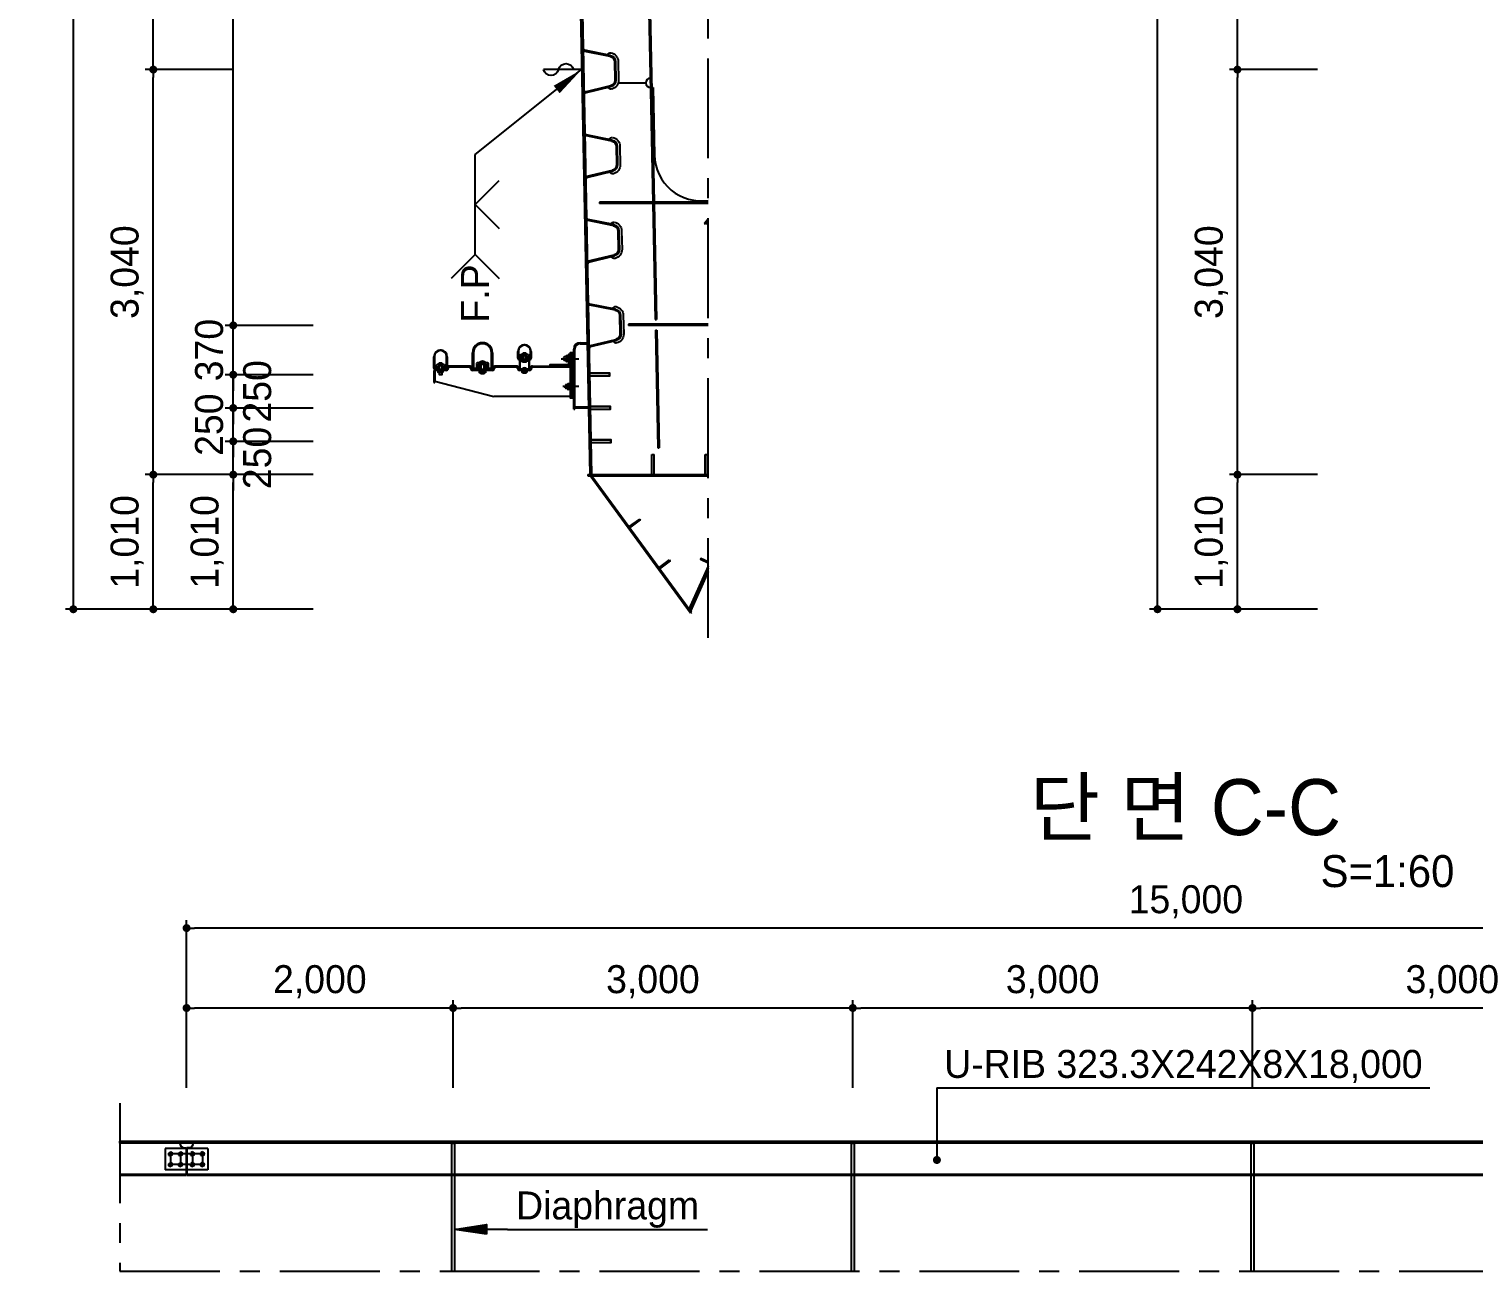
# Model space of a CAD drawing. Extents: x 2878 to 48040, y 1884 to 33858.
# Drawn here: x 4237 to 15077, y 3832 to 13156 of the extents above; entities that cross this region are included whole.
import ezdxf
from ezdxf.enums import TextEntityAlignment as Align

# ---------------------------------------------------------------- set-up
doc = ezdxf.new("R2010")
doc.units = 0
doc.header["$LTSCALE"] = 600
doc.linetypes.add('CENTER', pattern=[2, 1.25, -0.25, 0.25, -0.25])
doc.linetypes.add('HIDDEN', pattern=[0.375, 0.25, -0.125])
for name, color, linetype in [('_BAR_MARK_LNE', 1, 'Continuous'), ('CS-CNTL', 1, 'CENTER'), ('CS-CUTL', 1, 'CENTER'), ('CS-DIML', 1, 'Continuous'), ('CS-LEAL', 1, 'Continuous'), ('CS-PATT', 1, 'Continuous'), ('CS-PLAT-MAJR', 4, 'Continuous'), ('CS-STEL-MAJR', 3, 'Continuous'), ('CS-SYMB', 3, 'Continuous'), ('CS-TEXT2', 6, 'Continuous'), ('CS-TEXT3', 2, 'Continuous'), ('CS-TEXT4', 7, 'Continuous'), ('DIML', 1, 'Continuous')]:
    doc.layers.add(name, color=color, linetype=linetype)
doc.styles.add('HY견고딕', font='HYGTRE.TTF')
doc.styles.add('휴먼고딕', font='HMKMG.TTF')
doc.dimstyles.new('일반도면_0001', dxfattribs={"dimtxt": 3.5, "dimasz": 1, "dimexe": 1, "dimexo": 5, "dimgap": 1.25, "dimtad": 1, "dimdec": 0, "dimzin": 0, "dimdsep": 46, "dimlunit": 6, "dimtxsty": '휴먼고딕', "dimblk": 'DOT', "dimcen": 0, "dimclrd": 1, "dimclre": 1, "dimclrt": 7, "dimadec": 0, "dimazin": 0, "dimtfac": 1, "dimtdec": 0, "dimtix": 1, "dimtmove": 2, "dimatfit": 3, "dimldrblk": 'NONE', "dimfxl": 1, "dimfrac": 2, "dimtolj": 1, "dimtzin": 0, "dimarcsym": 0})

# ---------------------------------------------------------------- blocks, each defined once
blk = doc.blocks.new('_Dot')
at = {"layer": 'DIML'}
blk.add_line((0, 0), (-1, 0), dxfattribs=at)
at = {"layer": 'DIML', "const_width": 0.5}
blk.add_lwpolyline([(-0.25, 0, 1), (0.25, 0, 1)], format="xyb", close=True, dxfattribs=at)
blk = doc.blocks.new('*D115')
at = {"layer": 'CS-DIML', "color": 1, "lineweight": -2}
for p, q in [((13908, 16550), (13248, 16550)), ((13308, 12910), (13308, 16490)), ((13908, 12850), (13248, 12850))]:
    blk.add_line(p, q, dxfattribs=at)
at = {"layer": 'Defpoints', "color": 0}
for p in [(13308, 16550), (13908, 16550), (13908, 12850)]:
    blk.add_point(p, dxfattribs=at)
at = {"layer": 'CS-DIML', "color": 1, "lineweight": -2, "xscale": 60, "yscale": 60, "zscale": 60}
for p, rotation in [((13308, 16550), 90), ((13308, 12850), 270)]:
    blk.add_blockref('_Dot', p, dxfattribs=dict(at, rotation=rotation))
at = {"layer": 'CS-DIML', "color": 7, "insert": (13112, 14700), "char_height": 210, "attachment_point": 5, "rotation": 90, "style": '휴먼고딕'}
blk.add_mtext('\\A1;3,700', dxfattribs=at)
blk = doc.blocks.new('_None')
blk = doc.blocks.new('*D116')
at = {"layer": 'CS-DIML', "color": 1, "lineweight": -2}
for p, q in [((13908, 12850), (13248, 12850)), ((13308, 9870), (13308, 12790)), ((13908, 9810), (13248, 9810))]:
    blk.add_line(p, q, dxfattribs=at)
at = {"layer": 'Defpoints', "color": 0}
for p in [(13308, 12850), (13908, 12850), (13908, 9810)]:
    blk.add_point(p, dxfattribs=at)
at = {"layer": 'CS-DIML', "color": 1, "lineweight": -2, "xscale": 60, "yscale": 60, "zscale": 60}
for p, rotation in [((13308, 12850), 90), ((13308, 9810), 270)]:
    blk.add_blockref('_Dot', p, dxfattribs=dict(at, rotation=rotation))
at = {"layer": 'CS-DIML', "color": 7, "insert": (13112, 11330), "char_height": 210, "attachment_point": 5, "rotation": 90, "style": '휴먼고딕'}
blk.add_mtext('\\A1;3,040', dxfattribs=at)
blk = doc.blocks.new('*D117')
at = {"layer": 'CS-DIML', "color": 1, "lineweight": -2}
for p, q in [((13308, 28300), (12648, 28300)), ((12708, 8860), (12708, 28240)), ((13308, 8800), (12648, 8800))]:
    blk.add_line(p, q, dxfattribs=at)
at = {"layer": 'Defpoints', "color": 0}
for p in [(12708, 28300), (13308, 28300), (13308, 8800)]:
    blk.add_point(p, dxfattribs=at)
at = {"layer": 'CS-DIML', "color": 1, "lineweight": -2, "xscale": 60, "yscale": 60, "zscale": 60}
for p, rotation in [((12708, 28300), 90), ((12708, 8800), 270)]:
    blk.add_blockref('_Dot', p, dxfattribs=dict(at, rotation=rotation))
at = {"layer": 'CS-DIML', "color": 7, "insert": (12512, 18550), "char_height": 210, "attachment_point": 5, "rotation": 90, "style": '휴먼고딕'}
blk.add_mtext('\\A1;19,500', dxfattribs=at)
blk = doc.blocks.new('*D119')
at = {"layer": 'CS-DIML', "color": 1, "lineweight": -2}
for p, q in [((13908, 9810), (13248, 9810)), ((13308, 8860), (13308, 9750)), ((13908, 8800), (13248, 8800))]:
    blk.add_line(p, q, dxfattribs=at)
at = {"layer": 'Defpoints', "color": 0}
for p in [(13308, 9810), (13908, 9810), (13908, 8800)]:
    blk.add_point(p, dxfattribs=at)
at = {"layer": 'CS-DIML', "color": 1, "lineweight": -2, "xscale": 60, "yscale": 60, "zscale": 60}
for p, rotation in [((13308, 9810), 90), ((13308, 8800), 270)]:
    blk.add_blockref('_Dot', p, dxfattribs=dict(at, rotation=rotation))
at = {"layer": 'CS-DIML', "color": 7, "insert": (13112, 9305), "char_height": 210, "attachment_point": 5, "rotation": 90, "style": '휴먼고딕'}
blk.add_mtext('\\A1;1,010', dxfattribs=at)
blk = doc.blocks.new('U-RIB_SP')
at = {"layer": 'CS-CNTL'}
for p, q in [((120, 40), (-120, 40)), ((-120, 40), (-120, -40)), ((-45, 40), (-45, -40)), ((45, 40), (45, -40)), ((120, 40), (120, -40)), ((120, -40), (-120, -40))]:
    blk.add_line(p, q, dxfattribs=at)
at = {"layer": 'CS-PATT'}
for p, q in [((-120, 55), (-133, 47)), ((-133, 32), (-133, 47)), ((-133, 32), (-120, 25)), ((-120, 55), (-107, 48)), ((-107, 32), (-120, 25)), ((-107, 32), (-107, 48)), ((-45, 55), (-58, 47)), ((-58, 32), (-58, 47)), ((-58, 32), (-45, 25)), ((-45, 55), (-32, 48)), ((-32, 32), (-45, 25)), ((-32, 32), (-32, 48)), ((45, 55), (32, 48)), ((32, 32), (32, 48)), ((32, 32), (45, 25)), ((45, 55), (58, 47)), ((58, 32), (45, 25)), ((58, 32), (58, 47)), ((120, 55), (107, 48)), ((107, 32), (107, 48)), ((107, 32), (120, 25)), ((120, 55), (133, 47)), ((133, 32), (120, 25)), ((133, 32), (133, 47)), ((-120, -25), (-133, -33)), ((-133, -48), (-133, -33)), ((-133, -48), (-120, -55)), ((-120, -25), (-107, -32)), ((-107, -48), (-120, -55)), ((-107, -48), (-107, -32)), ((-45, -25), (-58, -33)), ((-58, -48), (-58, -33)), ((-58, -48), (-45, -55)), ((-45, -25), (-32, -32)), ((-32, -48), (-45, -55)), ((-32, -48), (-32, -32)), ((45, -25), (32, -32)), ((32, -48), (32, -32)), ((32, -48), (45, -55)), ((45, -25), (58, -33)), ((58, -48), (45, -55)), ((58, -48), (58, -33)), ((120, -25), (107, -32)), ((107, -48), (107, -32)), ((107, -48), (120, -55)), ((120, -25), (133, -33)), ((133, -48), (120, -55)), ((133, -48), (133, -33))]:
    blk.add_line(p, q, dxfattribs=at)
for centre, radius in [((-120, 40), 13), ((-120, 40), 7.93), ((-45, 40), 13), ((-45, 40), 7.93), ((45, 40), 13), ((45, 40), 7.93), ((120, 40), 13), ((120, 40), 7.93), ((-120, -40), 13), ((-120, -40), 7.93), ((-45, -40), 13), ((-45, -40), 7.93), ((45, -40), 13), ((45, -40), 7.93), ((120, -40), 13), ((120, -40), 7.93)]:
    blk.add_circle(centre, radius, dxfattribs=at)
at = {"layer": 'CS-STEL-MAJR'}
for p, q in [((160, 80), (-160, 80)), ((-160, 80), (-160, -80)), ((160, 80), (160, -80)), ((160, -80), (-160, -80))]:
    blk.add_line(p, q, dxfattribs=at)
blk = doc.blocks.new('*D384')
at = {"layer": 'CS-DIML', "color": 1, "lineweight": -2}
for p, q in [((5421, 5207, 0), (5421, 5867, 0)), ((7421, 5207, 0), (7421, 5867, 0)), ((7361, 5807, 0), (5481, 5807, 0))]:
    blk.add_line(p, q, dxfattribs=at)
at = {"layer": 'Defpoints', "color": 0}
for p in [(5421, 5807, 0), (5421, 5207, 0), (7421, 5207, 0)]:
    blk.add_point(p, dxfattribs=at)
at = {"layer": 'CS-DIML', "color": 1, "lineweight": -2, "xscale": 60, "yscale": 60, "zscale": 60, "rotation": 180}
blk.add_blockref('_Dot', (5421, 5807, 0), dxfattribs=at)
at = {"layer": 'CS-DIML', "color": 1, "lineweight": -2, "xscale": 60, "yscale": 60, "zscale": 60}
blk.add_blockref('_Dot', (7421, 5807, 0), dxfattribs=at)
at = {"layer": 'CS-DIML', "color": 7, "insert": (6421, 6004, 0), "char_height": 210, "attachment_point": 5, "style": '휴먼고딕'}
blk.add_mtext('\\A1;2,000', dxfattribs=at)
blk = doc.blocks.new('*D385')
at = {"layer": 'CS-DIML', "color": 1, "lineweight": -2}
for p, q in [((7421, 5207, 0), (7421, 5867, 0)), ((10421, 5207, 0), (10421, 5867, 0)), ((10361, 5807, 0), (7481, 5807, 0))]:
    blk.add_line(p, q, dxfattribs=at)
at = {"layer": 'Defpoints', "color": 0}
for p in [(7421, 5807, 0), (7421, 5207, 0), (10421, 5207, 0)]:
    blk.add_point(p, dxfattribs=at)
at = {"layer": 'CS-DIML', "color": 1, "lineweight": -2, "xscale": 60, "yscale": 60, "zscale": 60, "rotation": 180}
blk.add_blockref('_Dot', (7421, 5807, 0), dxfattribs=at)
at = {"layer": 'CS-DIML', "color": 1, "lineweight": -2, "xscale": 60, "yscale": 60, "zscale": 60}
blk.add_blockref('_Dot', (10421, 5807, 0), dxfattribs=at)
at = {"layer": 'CS-DIML', "color": 7, "insert": (8921, 6004, 0), "char_height": 210, "attachment_point": 5, "style": '휴먼고딕'}
blk.add_mtext('\\A1;3,000', dxfattribs=at)
blk = doc.blocks.new('*D386')
at = {"layer": 'CS-DIML', "color": 1, "lineweight": -2}
for p, q in [((10421, 5207, 0), (10421, 5867, 0)), ((13421, 5207, 0), (13421, 5867, 0)), ((13361, 5807, 0), (10481, 5807, 0))]:
    blk.add_line(p, q, dxfattribs=at)
at = {"layer": 'Defpoints', "color": 0}
for p in [(10421, 5807, 0), (10421, 5207, 0), (13421, 5207, 0)]:
    blk.add_point(p, dxfattribs=at)
at = {"layer": 'CS-DIML', "color": 1, "lineweight": -2, "xscale": 60, "yscale": 60, "zscale": 60, "rotation": 180}
blk.add_blockref('_Dot', (10421, 5807, 0), dxfattribs=at)
at = {"layer": 'CS-DIML', "color": 1, "lineweight": -2, "xscale": 60, "yscale": 60, "zscale": 60}
blk.add_blockref('_Dot', (13421, 5807, 0), dxfattribs=at)
at = {"layer": 'CS-DIML', "color": 7, "insert": (11921, 6004, 0), "char_height": 210, "attachment_point": 5, "style": '휴먼고딕'}
blk.add_mtext('\\A1;3,000', dxfattribs=at)
blk = doc.blocks.new('*D387')
at = {"layer": 'CS-DIML', "color": 1, "lineweight": -2}
for p, q in [((13421, 5207, 0), (13421, 5867, 0)), ((16421, 5207, 0), (16421, 5867, 0)), ((16361, 5807, 0), (13481, 5807, 0))]:
    blk.add_line(p, q, dxfattribs=at)
at = {"layer": 'Defpoints', "color": 0}
for p in [(13421, 5807, 0), (13421, 5207, 0), (16421, 5207, 0)]:
    blk.add_point(p, dxfattribs=at)
at = {"layer": 'CS-DIML', "color": 1, "lineweight": -2, "xscale": 60, "yscale": 60, "zscale": 60, "rotation": 180}
blk.add_blockref('_Dot', (13421, 5807, 0), dxfattribs=at)
at = {"layer": 'CS-DIML', "color": 1, "lineweight": -2, "xscale": 60, "yscale": 60, "zscale": 60}
blk.add_blockref('_Dot', (16421, 5807, 0), dxfattribs=at)
at = {"layer": 'CS-DIML', "color": 7, "insert": (14921, 6004, 0), "char_height": 210, "attachment_point": 5, "style": '휴먼고딕'}
blk.add_mtext('\\A1;3,000', dxfattribs=at)
blk = doc.blocks.new('*D390')
at = {"layer": 'CS-DIML', "color": 1, "lineweight": -2}
for p, q in [((5421, 5807, 0), (5421, 6467, 0)), ((20361, 6407, 0), (5481, 6407, 0)), ((20421, 5807, 0), (20421, 6467, 0))]:
    blk.add_line(p, q, dxfattribs=at)
at = {"layer": 'Defpoints', "color": 0}
for p in [(5421, 6407, 0), (5421, 5807, 0), (20421, 5807, 0)]:
    blk.add_point(p, dxfattribs=at)
at = {"layer": 'CS-DIML', "color": 1, "lineweight": -2, "xscale": 60, "yscale": 60, "zscale": 60, "rotation": 180}
blk.add_blockref('_Dot', (5421, 6407, 0), dxfattribs=at)
at = {"layer": 'CS-DIML', "color": 1, "lineweight": -2, "xscale": 60, "yscale": 60, "zscale": 60}
blk.add_blockref('_Dot', (20421, 6407, 0), dxfattribs=at)
at = {"layer": 'CS-DIML', "color": 7, "insert": (12921, 6604, 0), "char_height": 210, "attachment_point": 5, "style": '휴먼고딕'}
blk.add_mtext('\\A1;15,000', dxfattribs=at)
blk = doc.blocks.new('u-rib')
at = {"layer": 'CS-STEL-MAJR'}
for p, q in [((-154, 0), (-162, -2)), ((-117, -204), (-162, 0)), ((-109, -203), (-154, 0)), ((154, 0), (109, -203)), ((154, 0), (162, -2)), ((172, 0), (160, -10)), ((-172, 0), (-160, -10)), ((162, 0), (117, -204)), ((-70, -234), (70, -234)), ((-70, -242), (70, -242)), ((-70, -262), (70, -262))]:
    blk.add_line(p, q, dxfattribs=at)
for centre, radius, start, end in [((-117, -204), 20, 102.5338, 192.5338), ((-70, -194), 68, 192.5338, 270), ((-70, -194), 48, 192.5338, 270), ((-70, -194), 40, 192.5338, 270), ((70, -194), 40, 270, 347.4662), ((70, -194), 48, 270, 347.4662), ((70, -194), 68, 270, 347.4662), ((117, -204), 20, 347.4662, 77.4662)]:
    blk.add_arc(centre, radius, start, end, dxfattribs=at)
blk = doc.blocks.new('연석')
at = {"layer": 'CS-STEL-MAJR'}
for p, q in [((-290, 1142), (-405, 700)), ((-216, 1150), (-300, 1150)), ((-300, 1150), (-300, 1142)), ((-216, 1142), (-300, 1142)), ((-211, 1106), (-223, 1106)), ((-211, 1094), (-223, 1094)), ((-208, 1058), (-208, 1134)), ((-200, 1119), (-200, 1142)), ((-200, 1058), (-200, 1134)), ((-196, 1142), (-196, 1119)), ((-192, 1150), (-105, 1150)), ((-105, 1146), (-192, 1146)), ((-192, 1115), (-180, 1115)), ((-180, 1111), (-192, 1111)), ((-192, 1089), (-180, 1089)), ((-180, 1085), (-192, 1085)), ((-180, 1115), (-180, 1111)), ((-180, 1089), (-180, 1085)), ((-161, 1082), (-161, 1118)), ((-200, 1058), (-200, 1081)), ((-196, 1081), (-196, 1058)), ((-192, 1054), (-105, 1054)), ((-105, 1050), (-192, 1050)), ((-192, 1050), (-191, 1050)), ((-192, 1042), (-191, 1042)), ((-183, 883), (-183, 1034)), ((-175, 883), (-175, 1034)), ((-192, 875), (-191, 875)), ((-211, 793), (-226, 793)), ((-211, 777), (-226, 777)), ((-208, 711), (-208, 859)), ((-200, 711), (-200, 859)), ((-200, 814), (-200, 844)), ((-192, 867), (-191, 867)), ((-192, 844), (-192, 814)), ((-184, 860), (-75, 860)), ((-75, 852), (-184, 852)), ((-184, 806), (-167, 806)), ((-167, 798), (-184, 798)), ((-184, 772), (-167, 772)), ((-167, 764), (-184, 764)), ((-167, 806), (-167, 798)), ((-167, 772), (-167, 764)), ((-150, 763), (-150, 807)), ((-405, 126), (-405, 700)), ((-200, 726), (-200, 756)), ((-192, 756), (-192, 726)), ((-192, 703), (-191, 703)), ((-192, 695), (-191, 695)), ((-184, 718), (-75, 718)), ((-75, 710), (-184, 710)), ((-183, 530), (-183, 687)), ((-175, 530), (-175, 687)), ((-211, 476), (-223, 476)), ((-211, 464), (-223, 464)), ((-208, 433), (-208, 506)), ((-200, 433), (-200, 506)), ((-197, 452), (-197, 488)), ((-192, 522), (-191, 522)), ((-192, 514), (-191, 514)), ((-192, 514), (-191, 514)), ((-131, 476), (-143, 476)), ((-131, 464), (-143, 464)), ((-125, 489), (-125, 512)), ((-125, 428), (-125, 451)), ((-121, 512), (-121, 489)), ((-121, 451), (-121, 428)), ((-117, 520), (-65, 520)), ((-65, 516), (-117, 516)), ((-117, 485), (-105, 485)), ((-105, 481), (-117, 481)), ((-117, 459), (-105, 459)), ((-105, 455), (-117, 455)), ((-105, 485), (-105, 481)), ((-105, 459), (-105, 455)), ((-86, 452), (-86, 488)), ((-192, 425), (-191, 425)), ((-192, 417), (-191, 417)), ((-183, 126), (-183, 409)), ((-117, 424), (-65, 424)), ((-65, 420), (-117, 420)), ((-356, 129), (-304, 129)), ((-356, 126), (-356, 129)), ((-351, 129), (-351, 142)), ((-348, 146), (-312, 146)), ((-343, 146), (-343, 161)), ((-343, 100), (-343, 126)), ((-341, 143), (-341, 131)), ((-339, 165), (-321, 165)), ((-319, 143), (-319, 131)), ((-317, 146), (-317, 161)), ((-317, 100), (-317, 126)), ((-309, 129), (-309, 142)), ((-304, 126), (-304, 129)), ((-94, 141), (-146, 141)), ((-146, 138), (-146, 141)), ((-141, 141), (-141, 154)), ((-102, 158), (-138, 158)), ((-133, 158), (-133, 173)), ((-131, 155), (-131, 143)), ((-111, 177), (-129, 177)), ((-109, 155), (-109, 143)), ((-107, 158), (-107, 173)), ((-99, 141), (-99, 154)), ((-94, 138), (-94, 141)), ((-500, 100), (-48, 100)), ((-500, 92), (-48, 92)), ((-8, 52), (-8, 0)), ((0, 52), (0, 0))]:
    blk.add_line(p, q, dxfattribs=at)
at = {"layer": 'CS-STEL-MAJR', "linetype": 'HIDDEN', "ltscale": 12.5}
for p, q in [((-198, 1142), (-198, 1119)), ((-105, 1148), (-192, 1148)), ((-192, 1113), (-180, 1113)), ((-180, 1087), (-192, 1087)), ((-198, 1081), (-198, 1058)), ((-192, 1052), (-105, 1052)), ((-196, 844), (-196, 814)), ((-75, 856), (-184, 856)), ((-184, 802), (-167, 802)), ((-167, 768), (-184, 768)), ((-196, 756), (-196, 726)), ((-184, 714), (-75, 714)), ((-123, 512), (-123, 489)), ((-123, 451), (-123, 428)), ((-65, 518), (-117, 518)), ((-117, 483), (-105, 483)), ((-105, 457), (-117, 457)), ((-117, 422), (-65, 422))]:
    blk.add_line(p, q, dxfattribs=at)
at = {"layer": 'CS-STEL-MAJR', "linetype": 'CENTER', "ltscale": 20}
blk.add_line((-330, 61), (-330, 182), dxfattribs=at)
at = {"layer": 'CS-STEL-MAJR'}
for points in [[(-223, 1091), (-241, 1091), (-241, 1109), (-223, 1109)], [(-208, 1109), (-161, 1109), (-161, 1091), (-208, 1091)], [(-226, 774), (-235, 774), (-235, 796), (-226, 796)], [(-208, 796), (-150, 796), (-150, 774), (-208, 774)], [(-223, 461), (-230, 461), (-230, 479), (-223, 479)], [(-208, 479), (-197, 479), (-197, 461), (-208, 461)], [(-208, 479), (-208, 479)], [(-208, 461), (-208, 461)], [(-143, 461), (-146, 461), (-146, 479), (-143, 479)], [(-128, 479), (-128, 479)], [(-128, 479), (-86, 479), (-86, 461), (-128, 461)], [(-128, 461), (-128, 461)], [(-175, 409), (-175, 276), (-163, 276), (-163, 138), (-85, 138), (-85, 126), (-175, 126), (-175, 276)], [(-133, 138), (-133, 100)], [(-107, 100), (-107, 138)], [(-500, 100), (-500, 92)], [(-490, 92), (-490, -10)], [(-482, 92), (-482, -10)]]:
    blk.add_lwpolyline(points, dxfattribs=at)
for points in [[(-223, 1082), (-223, 1118), (-208, 1118), (-208, 1082)], [(-211, 1082), (-211, 1118), (-208, 1118), (-208, 1082)], [(-226, 763), (-226, 807), (-211, 807), (-211, 763)], [(-211, 763), (-211, 807), (-208, 807), (-208, 763)], [(-223, 452), (-223, 488), (-208, 488), (-208, 452)], [(-211, 452), (-211, 488), (-208, 488), (-208, 452)], [(-143, 452), (-143, 488), (-128, 488), (-128, 452)], [(-131, 452), (-131, 488), (-128, 488), (-128, 452)], [(-415, 112), (-75, 112), (-75, 126), (-415, 126)], [(-415, 100), (-75, 100), (-75, 112), (-415, 112)]]:
    blk.add_lwpolyline(points, close=True, dxfattribs=at)
for points in [[(-179, 1082, 0.414214), (-173, 1088), (-173, 1112, 0.414214), (-179, 1118), (-196, 1118), (-196, 1130), (-173, 1130, -0.414214), (-161, 1118), (-161, 1082, -0.414214), (-173, 1070), (-196, 1070), (-196, 1082)], [(-168, 752), (-192, 752), (-192, 740), (-162, 740, 0.414214), (-150, 752), (-150, 818, 0.414214), (-162, 830), (-192, 830), (-192, 818), (-168, 818, -0.414214), (-162, 812), (-162, 758, -0.414214)], [(-194, 433), (-131, 433, 0.414214), (-125, 439), (-125, 501, 0.414214), (-131, 508), (-194, 508, 0.414214), (-200, 501), (-200, 439, 0.414214)], [(-194, 432), (-131, 432, 0.414214), (-125, 439), (-125, 501, 0.414214), (-131, 507), (-194, 507, 0.414214), (-200, 501), (-200, 439, 0.414214)], [(-194, 436), (-131, 436, 0.414214), (-128, 439), (-128, 501, 0.414214), (-131, 504), (-194, 504, 0.414214), (-197, 501), (-197, 439, 0.414214)], [(-194, 436), (-131, 436, 0.414214), (-128, 439), (-128, 501, 0.414214), (-131, 504), (-194, 504, 0.414214), (-197, 501), (-197, 439, 0.414214)], [(-104, 452, 0.414214), (-98, 458), (-98, 482, 0.414214), (-104, 488), (-121, 488), (-121, 500), (-98, 500, -0.414214), (-86, 488), (-86, 452, -0.414214), (-98, 440), (-121, 440), (-121, 452)]]:
    blk.add_lwpolyline(points, format="xyb", close=True, dxfattribs=at)
at = {"layer": 'CS-STEL-MAJR', "linetype": 'CENTER', "ltscale": 1000}
blk.add_lwpolyline([(-120, 195), (-120, 61)], dxfattribs=at)
at = {"layer": 'CS-STEL-MAJR'}
for centre, radius, start, end in [((-216, 1134), 16, 0, 90), ((-216, 1134), 8, 0, 90), ((-192, 1142), 8, 90, 180), ((-192, 1119), 8, 180, 270), ((-192, 1081), 8, 90, 180), ((-192, 1142), 4, 90, 180), ((-192, 1119), 4, 180, 270), ((-192, 1081), 4, 90, 180), ((-177, 1100), 24.2, 312.075, 47.925), ((-105, 1100), 50, 270, 90), ((-105, 1100), 46, 270, 90), ((-192, 1058), 16, 180, 270), ((-192, 1058), 8, 180, 270), ((-192, 1058), 8, 180, 270), ((-192, 1058), 4, 180, 270), ((-191, 1034), 16, 0, 90), ((-191, 1034), 8, 0, 90), ((-192, 859), 16, 90, 180), ((-191, 883), 8, 270, 0), ((-191, 883), 16, 270, 0), ((-192, 859), 8, 90, 180), ((-184, 844), 16, 90, 180), ((-184, 814), 16, 180, 270), ((-184, 756), 16, 90, 180), ((-184, 844), 8, 90, 180), ((-184, 814), 8, 180, 270), ((-184, 756), 8, 90, 180), ((-169, 785), 29.2, 311.1121, 48.8879), ((-75, 785), 75, 270, 90), ((-75, 785), 67, 270, 90), ((-192, 711), 16, 180, 270), ((-184, 726), 16, 180, 270), ((-192, 711), 8, 180, 270), ((-184, 726), 8, 180, 270), ((-191, 687), 16, 0, 90), ((-191, 687), 8, 0, 90), ((-192, 506), 16, 90, 180), ((-192, 506), 8, 90, 180), ((-213, 470), 24.2, 312.075, 47.925), ((-191, 530), 16, 270, 0), ((-191, 530), 8, 270, 0), ((-117, 512), 8, 90, 180), ((-117, 489), 8, 180, 270), ((-117, 451), 8, 90, 180), ((-117, 512), 4, 90, 180), ((-117, 489), 4, 180, 270), ((-117, 451), 4, 90, 180), ((-102, 470), 24.2, 312.075, 47.925), ((-65, 470), 50, 0, 90), ((-65, 470), 46, 0, 90), ((-65, 470), 46, 270, 0), ((-65, 470), 50, 270, 0), ((-192, 433), 16, 180, 270), ((-192, 433), 8, 180, 270), ((-191, 409), 16, 0, 90), ((-191, 409), 8, 0, 90), ((-117, 428), 8, 180, 270), ((-117, 428), 4, 180, 270), ((-348, 142), 3.13, 90, 180), ((-339, 161), 3.13, 90, 180), ((-343, 143), 2.3, 0, 90), ((-343, 131), 2.3, 270, 0), ((-339, 143), 2.3, 90, 180), ((-339, 131), 2.3, 180, 270), ((-321, 161), 3.13, 0, 90), ((-321, 143), 2.3, 0, 90), ((-321, 131), 2.3, 270, 0), ((-317, 143), 2.3, 90, 180), ((-317, 131), 2.3, 180, 270), ((-312, 142), 3.13, 0, 90), ((-138, 154), 3.13, 90, 180), ((-129, 173), 3.13, 90, 180), ((-133, 155), 2.3, 0, 90), ((-133, 143), 2.3, 270, 0), ((-129, 155), 2.3, 90, 180), ((-129, 143), 2.3, 180, 270), ((-111, 173), 3.13, 0, 90), ((-111, 155), 2.3, 0, 90), ((-111, 143), 2.3, 270, 0), ((-107, 155), 2.3, 90, 180), ((-107, 143), 2.3, 180, 270), ((-102, 154), 3.13, 0, 90), ((-48, 52), 48, 0, 90), ((-48, 52), 40, 0, 90)]:
    blk.add_arc(centre, radius, start, end, dxfattribs=at)
at = {"layer": 'CS-STEL-MAJR', "linetype": 'HIDDEN', "ltscale": 12.5}
for centre, radius, start, end in [((-192, 1142), 6, 90, 180), ((-192, 1119), 6, 180, 270), ((-192, 1081), 6, 90, 180), ((-105, 1100), 48, 270, 90), ((-192, 1058), 6, 180, 270), ((-184, 844), 12, 90, 180), ((-184, 814), 12, 180, 270), ((-184, 756), 12, 90, 180), ((-75, 785), 71, 270, 90), ((-184, 726), 12, 180, 270), ((-117, 512), 6, 90, 180), ((-117, 489), 6, 180, 270), ((-117, 451), 6, 90, 180), ((-65, 470), 48, 0, 90), ((-65, 470), 48, 270, 0), ((-117, 428), 6, 180, 270)]:
    blk.add_arc(centre, radius, start, end, dxfattribs=at)
blk = doc.blocks.new('fp-flat-14')
at = {"layer": 'CS-SYMB', "color": 1}
blk.add_line((0, 0), (0, 10), dxfattribs=at)
for centre, start, end in [((-0.46, 8.12), 283.8809, 76.1191), ((0.46, 4.36), 103.8809, 256.1191)]:
    blk.add_arc(centre, 1.94, start, end, dxfattribs=at)
blk = doc.blocks.new('*D492')
at = {"layer": 'CS-DIML', "color": 1, "lineweight": -2}
for p, q in [((6371, 26170), (5711, 26170)), ((5771, 10990), (5771, 26110)), ((6371, 10930), (5711, 10930))]:
    blk.add_line(p, q, dxfattribs=at)
at = {"layer": 'Defpoints', "color": 0}
for p in [(5771, 26170), (6371, 26170), (6371, 10930)]:
    blk.add_point(p, dxfattribs=at)
at = {"layer": 'CS-DIML', "color": 1, "lineweight": -2, "xscale": 60, "yscale": 60, "zscale": 60}
for p, rotation in [((5771, 26170), 90), ((5771, 10930), 270)]:
    blk.add_blockref('_Dot', p, dxfattribs=dict(at, rotation=rotation))
at = {"layer": 'CS-DIML', "color": 7, "insert": (5575, 18550), "char_height": 210, "attachment_point": 5, "rotation": 90, "style": '휴먼고딕'}
blk.add_mtext('\\A1;24@635=15,240', dxfattribs=at)
blk = doc.blocks.new('*D493')
at = {"layer": 'CS-DIML', "color": 1, "lineweight": -2}
for p, q in [((5771, 10990), (5771, 11050)), ((6371, 10930), (5711, 10930)), ((5771, 10560), (5771, 10930)), ((6371, 10560), (5711, 10560)), ((5771, 10500), (5771, 10440))]:
    blk.add_line(p, q, dxfattribs=at)
at = {"layer": 'Defpoints', "color": 0}
for p in [(5771, 10930), (6371, 10930), (6371, 10560)]:
    blk.add_point(p, dxfattribs=at)
at = {"layer": 'CS-DIML', "color": 1, "lineweight": -2, "xscale": 60, "yscale": 60, "zscale": 60}
for p, rotation in [((5771, 10930), 270), ((5771, 10560), 90)]:
    blk.add_blockref('_Dot', p, dxfattribs=dict(at, rotation=rotation))
at = {"layer": 'CS-DIML', "color": 7, "insert": (5591, 10745), "char_height": 210, "attachment_point": 5, "rotation": 90, "style": '휴먼고딕'}
blk.add_mtext('\\A1;370', dxfattribs=at)
blk = doc.blocks.new('*D494')
at = {"layer": 'CS-DIML', "color": 1, "lineweight": -2}
for p, q in [((5771, 10370), (5771, 10430)), ((6371, 10310), (5711, 10310)), ((5771, 10060), (5771, 10310)), ((6371, 10060), (5711, 10060)), ((5771, 10000), (5771, 9940))]:
    blk.add_line(p, q, dxfattribs=at)
at = {"layer": 'Defpoints', "color": 0}
for p in [(5771, 10310), (6371, 10310), (6371, 10060)]:
    blk.add_point(p, dxfattribs=at)
at = {"layer": 'CS-DIML', "color": 1, "lineweight": -2, "xscale": 60, "yscale": 60, "zscale": 60}
for p, rotation in [((5771, 10310), 270), ((5771, 10060), 90)]:
    blk.add_blockref('_Dot', p, dxfattribs=dict(at, rotation=rotation))
at = {"layer": 'CS-DIML', "color": 7, "insert": (5591, 10185), "char_height": 210, "attachment_point": 5, "rotation": 90, "style": '휴먼고딕'}
blk.add_mtext('\\A1;250', dxfattribs=at)
blk = doc.blocks.new('*D495')
at = {"layer": 'CS-DIML', "color": 1, "lineweight": -2}
for p, q in [((5771, 10120), (5771, 10180)), ((6371, 10060), (5711, 10060)), ((5771, 9810), (5771, 10060)), ((6371, 9810), (5711, 9810)), ((5771, 9750), (5771, 9690))]:
    blk.add_line(p, q, dxfattribs=at)
at = {"layer": 'Defpoints', "color": 0}
for p in [(5771, 10060), (6371, 10060), (6371, 9810)]:
    blk.add_point(p, dxfattribs=at)
at = {"layer": 'CS-DIML', "color": 1, "lineweight": -2, "xscale": 60, "yscale": 60, "zscale": 60}
for p, rotation in [((5771, 10060), 270), ((5771, 9810), 90)]:
    blk.add_blockref('_Dot', p, dxfattribs=dict(at, rotation=rotation))
at = {"layer": 'CS-DIML', "color": 7, "char_height": 210, "attachment_point": 5, "rotation": 90, "style": '휴먼고딕'}
for s, insert in [('\\A1;250', (5952, 9935)), ('\\A1;', (5591, 9935))]:
    blk.add_mtext(s, dxfattribs=dict(at, insert=insert))
blk = doc.blocks.new('*D499')
at = {"layer": 'CS-DIML', "color": 1, "lineweight": -2}
for p, q in [((5771, 16550), (5111, 16550)), ((5171, 12910), (5171, 16490)), ((5771, 12850), (5111, 12850))]:
    blk.add_line(p, q, dxfattribs=at)
at = {"layer": 'Defpoints', "color": 0}
for p in [(5171, 16550), (5771, 16550), (5771, 12850)]:
    blk.add_point(p, dxfattribs=at)
at = {"layer": 'CS-DIML', "color": 1, "lineweight": -2, "xscale": 60, "yscale": 60, "zscale": 60}
for p, rotation in [((5171, 16550), 90), ((5171, 12850), 270)]:
    blk.add_blockref('_Dot', p, dxfattribs=dict(at, rotation=rotation))
at = {"layer": 'CS-DIML', "color": 7, "insert": (4975, 14700), "char_height": 210, "attachment_point": 5, "rotation": 90, "style": '휴먼고딕'}
blk.add_mtext('\\A1;3,700', dxfattribs=at)
blk = doc.blocks.new('*D500')
at = {"layer": 'CS-DIML', "color": 1, "lineweight": -2}
for p, q in [((5771, 12850), (5111, 12850)), ((5171, 9870), (5171, 12790)), ((5771, 9810), (5111, 9810))]:
    blk.add_line(p, q, dxfattribs=at)
at = {"layer": 'Defpoints', "color": 0}
for p in [(5171, 12850), (5771, 12850), (5771, 9810)]:
    blk.add_point(p, dxfattribs=at)
at = {"layer": 'CS-DIML', "color": 1, "lineweight": -2, "xscale": 60, "yscale": 60, "zscale": 60}
for p, rotation in [((5171, 12850), 90), ((5171, 9810), 270)]:
    blk.add_blockref('_Dot', p, dxfattribs=dict(at, rotation=rotation))
at = {"layer": 'CS-DIML', "color": 7, "insert": (4975, 11330), "char_height": 210, "attachment_point": 5, "rotation": 90, "style": '휴먼고딕'}
blk.add_mtext('\\A1;3,040', dxfattribs=at)
blk = doc.blocks.new('*D501')
at = {"layer": 'CS-DIML', "color": 1, "lineweight": -2}
for p, q in [((5171, 28300), (4511, 28300)), ((4571, 8860), (4571, 28240)), ((5171, 8800), (4511, 8800))]:
    blk.add_line(p, q, dxfattribs=at)
at = {"layer": 'Defpoints', "color": 0}
for p in [(4571, 28300), (5171, 28300), (5171, 8800)]:
    blk.add_point(p, dxfattribs=at)
at = {"layer": 'CS-DIML', "color": 1, "lineweight": -2, "xscale": 60, "yscale": 60, "zscale": 60}
for p, rotation in [((4571, 28300), 90), ((4571, 8800), 270)]:
    blk.add_blockref('_Dot', p, dxfattribs=dict(at, rotation=rotation))
at = {"layer": 'CS-DIML', "color": 7, "insert": (4375, 18550), "char_height": 210, "attachment_point": 5, "rotation": 90, "style": '휴먼고딕'}
blk.add_mtext('\\A1;19,500', dxfattribs=at)
blk = doc.blocks.new('*D505')
at = {"layer": 'CS-DIML', "color": 1, "lineweight": -2}
for p, q in [((5771, 10620), (5771, 10680)), ((6371, 10560), (5711, 10560)), ((5771, 10310), (5771, 10560)), ((6371, 10310), (5711, 10310)), ((5771, 10250), (5771, 10190))]:
    blk.add_line(p, q, dxfattribs=at)
at = {"layer": 'Defpoints', "color": 0}
for p in [(5771, 10560), (6371, 10560), (6371, 10310)]:
    blk.add_point(p, dxfattribs=at)
at = {"layer": 'CS-DIML', "color": 1, "lineweight": -2, "xscale": 60, "yscale": 60, "zscale": 60}
for p, rotation in [((5771, 10560), 270), ((5771, 10310), 90)]:
    blk.add_blockref('_Dot', p, dxfattribs=dict(at, rotation=rotation))
at = {"layer": 'CS-DIML', "color": 7, "char_height": 210, "attachment_point": 5, "rotation": 90, "style": '휴먼고딕'}
for s, insert in [('\\A1;250', (5952, 10435)), ('\\A1;', (5591, 10435))]:
    blk.add_mtext(s, dxfattribs=dict(at, insert=insert))
blk = doc.blocks.new('*D506')
at = {"layer": 'CS-DIML', "color": 1, "lineweight": -2}
for p, q in [((6371, 9810), (5711, 9810)), ((5771, 8860), (5771, 9750)), ((6371, 8800), (5711, 8800))]:
    blk.add_line(p, q, dxfattribs=at)
at = {"layer": 'Defpoints', "color": 0}
for p in [(5771, 9810), (6371, 9810), (6371, 8800)]:
    blk.add_point(p, dxfattribs=at)
at = {"layer": 'CS-DIML', "color": 1, "lineweight": -2, "xscale": 60, "yscale": 60, "zscale": 60}
for p, rotation in [((5771, 9810), 90), ((5771, 8800), 270)]:
    blk.add_blockref('_Dot', p, dxfattribs=dict(at, rotation=rotation))
at = {"layer": 'CS-DIML', "color": 7, "insert": (5575, 9305), "char_height": 210, "attachment_point": 5, "rotation": 90, "style": '휴먼고딕'}
blk.add_mtext('\\A1;1,010', dxfattribs=at)
blk = doc.blocks.new('*D507')
at = {"layer": 'CS-DIML', "color": 1, "lineweight": -2}
for p, q in [((5771, 9810), (5111, 9810)), ((5171, 8860), (5171, 9750)), ((5771, 8800), (5111, 8800))]:
    blk.add_line(p, q, dxfattribs=at)
at = {"layer": 'Defpoints', "color": 0}
for p in [(5171, 9810), (5771, 9810), (5771, 8800)]:
    blk.add_point(p, dxfattribs=at)
at = {"layer": 'CS-DIML', "color": 1, "lineweight": -2, "xscale": 60, "yscale": 60, "zscale": 60}
for p, rotation in [((5171, 9810), 90), ((5171, 8800), 270)]:
    blk.add_blockref('_Dot', p, dxfattribs=dict(at, rotation=rotation))
at = {"layer": 'CS-DIML', "color": 7, "insert": (4975, 9305), "char_height": 210, "attachment_point": 5, "rotation": 90, "style": '휴먼고딕'}
blk.add_mtext('\\A1;1,010', dxfattribs=at)

msp = doc.modelspace()

# ---------------------------------------------------------------- linework, layer by layer
at = {"layer": '_BAR_MARK_LNE'}
for p, q in [((7585.9, 12211.9), (8385.9, 12850.4)), ((7585.9, 11461.9), (7585.9, 12211.9)), ((7585.9, 11836.9), (7765.9, 12016.9)), ((7585.9, 11836.9), (7765.9, 11656.9)), ((7585.9, 11461.9), (7405.9, 11281.9)), ((7585.9, 11461.9), (7765.9, 11281.9))]:
    msp.add_line(p, q, dxfattribs=at)
msp.add_lwpolyline([(8385.9, 12850.4, 0, 72, 0), (8198.3, 12700.7, 0, 0, 0)], format="xyseb", dxfattribs=at)
at = {"layer": 'CS-CUTL'}
for p, q in [((9336.6, 8584.1), (9336.6, 28516.7)), ((4920.7, 5093.4), (4920.7, 3832.4)), ((4920.7, 3832.4), (20913.3, 3832.4))]:
    msp.add_line(p, q, dxfattribs=at)
at = {"layer": 'CS-LEAL'}
for p, q in [((11052.4, 5207.4), (14752.4, 5207.4)), ((11052.4, 5207.4), (11052.4, 4666.4)), ((7830.7, 4145.2), (7430.7, 4145.2)), ((7830.7, 4145.2), (9330.7, 4145.2))]:
    msp.add_line(p, q, dxfattribs=at)
at = {"layer": 'CS-LEAL', "const_width": 30}
msp.add_lwpolyline([(11037.4, 4666.4, 1), (11067.4, 4666.4, 1)], format="xyb", close=True, dxfattribs=at)
at = {"layer": 'CS-LEAL'}
msp.add_lwpolyline([(7430.7, 4145.2, 0, 72, 0), (7670.7, 4145.2, 0, 0, 0)], format="xyseb", dxfattribs=at)
msp.add_lwpolyline([(7670.7, 4109.2), (7430.7, 4145.2), (7670.7, 4181.2)], close=True, dxfattribs=at)
at = {"layer": 'CS-PATT'}
msp.add_line((8660.8, 12750.4), (8867, 12750.4), dxfattribs=at)
at = {"layer": 'CS-PLAT-MAJR'}
for points in [[(7410.7, 3832.4), (7410.7, 4793.4), (7430.7, 4793.4), (7430.7, 3832.4)], [(10410.7, 3832.4), (10410.7, 4793.4), (10430.7, 4793.4), (10430.7, 3832.4)], [(13410.7, 3832.4), (13410.7, 4793.4), (13430.7, 4793.4), (13430.7, 3832.4)]]:
    msp.add_lwpolyline(points, dxfattribs=at)
at = {"layer": 'CS-STEL-MAJR'}
for p, q in [((8311.9, 16550.4), (8446.7, 9810.4)), ((8325.9, 16550.4), (8460.7, 9810.4)), ((8826, 16550.4), (8919.9, 11855.4)), ((8836, 16550.4), (8929.9, 11855.4)), ((8902, 12750.4), (8912, 12750.4)), ((8912.7, 12715.4), (8922.7, 12715.4)), ((8922.7, 12715.4), (8932.9, 12207.4)), ((9336.6, 11855.4), (8519.9, 11855.4)), ((8519.9, 11855.4), (8519.9, 11845.4)), ((9336.6, 11845.4), (8519.9, 11845.4)), ((8920.1, 11845.4), (8937.5, 10975.4)), ((8930.1, 11845.4), (8947.5, 10975.4)), ((9336.6, 11726.6), (9308.6, 11694.2)), ((9336.6, 11711.3), (9316.1, 11687.7)), ((9316.1, 11687.7), (9308.6, 11694.2)), ((8937.5, 10975.4), (8947.5, 10975.4)), ((9336.6, 10940.4), (8738.2, 10940.4)), ((8738.2, 10940.4), (8738.2, 10930.4)), ((9336.6, 10930.4), (8738.2, 10930.4)), ((8939.1, 10895.4), (8956.8, 10010.4)), ((8939.1, 10895.4), (8949.1, 10895.4)), ((8949.1, 10895.4), (8966.8, 10010.4)), ((8445.7, 10578.4), (8453.7, 10570.4)), ((8445.7, 10542.4), (8453.7, 10550.4)), ((8450.7, 10328.4), (8458.7, 10320.4)), ((8450.7, 10292.4), (8458.7, 10300.4)), ((8455.7, 10078.4), (8463.7, 10070.4)), ((8455.7, 10042.4), (8463.7, 10050.4)), ((8956.8, 10010.4), (8966.8, 10010.4)), ((8911.9, 9810.4), (8911.9, 9960.4)), ((8911.9, 9960.4), (8929.9, 9960.4)), ((8929.9, 9810.4), (8929.9, 9960.4)), ((9311.9, 9810.4), (9311.9, 9960.4)), ((9311.9, 9960.4), (9329.9, 9960.4)), ((9329.9, 9810.4), (9329.9, 9960.4)), ((8432.9, 9810.4), (9336.6, 9810.4)), ((8432.9, 9810.4), (8432.9, 9800.4)), ((8432.9, 9800.4), (9336.6, 9800.4)), ((9202.8, 8771.5), (8451, 9800.4)), ((9209.3, 8776.2), (8460.9, 9800.4)), ((8960.8, 9810.4), (8970.8, 9810.4)), ((9336.6, 9123.1), (9191.6, 8800.4)), ((9336.6, 9108.5), (9195.6, 8794.8)), ((9336.6, 9084.1), (9202.4, 8785.5)), ((9209.3, 8776.2), (9202.8, 8771.5)), ((5420.7, 4793.4, 0), (5420.7, 4807.4, 0)), ((5418.2, 4758.4, 0), (5418.2, 4551.4, 0)), ((5423.2, 4758.4, 0), (5423.2, 4551.4, 0)), ((4920.7, 4559.4), (5418.2, 4559.4)), ((5423.2, 4559.4), (20418.2, 4559.4)), ((4920.7, 4551.4), (5418.2, 4551.4)), ((5423.2, 4551.4), (20418.2, 4551.4))]:
    msp.add_line(p, q, dxfattribs=at)
for points in [[(8445.9, 10552.4), (8595.7, 10552.4), (8595.7, 10568.4), (8445.5, 10568.4)], [(8450.9, 10302.4), (8600.7, 10302.4), (8600.7, 10318.4), (8450.5, 10318.4)], [(8455.9, 10052.4), (8605.7, 10052.4), (8605.7, 10068.4), (8455.5, 10068.4)], [(8821.6, 9476.3), (8826.3, 9469.8), (8745.6, 9410.8), (8740.8, 9417.3)], [(9045.8, 9169.5), (9050.5, 9163), (8969.7, 9104), (8965, 9110.5)], [(4920.7, 4807.4), (20920.7, 4807.4), (20920.7, 4793.4), (4920.7, 4793.4)]]:
    msp.add_lwpolyline(points, close=True, dxfattribs=at)
for points in [[(8453.7, 10550.4), (8597.7, 10550.4), (8597.7, 10570.4), (8453.7, 10570.4)], [(8458.7, 10300.4), (8602.7, 10300.4), (8602.7, 10320.4), (8458.7, 10320.4)], [(8463.7, 10050.4), (8607.7, 10050.4), (8607.7, 10070.4), (8463.7, 10070.4)], [(9336.6, 9155.1), (9280.1, 9180.5), (9277.7, 9175), (9336.6, 9148.6)]]:
    msp.add_lwpolyline(points, dxfattribs=at)
at = {"layer": 'CS-STEL-MAJR', "elevation": 0}
for points in [[(5370.7, 4793.4, 0.4142114), (5405.7, 4758.4), (5418.2, 4758.4)], [(5470.7, 4793.4, -0.4142114), (5435.7, 4758.4), (5423.2, 4758.4)]]:
    msp.add_lwpolyline(points, format="xyb", dxfattribs=at)
at = {"layer": 'CS-STEL-MAJR'}
msp.add_circle((8460.9, 9800.4), 2.04, dxfattribs=at)
for centre, radius, start, end in [((8902, 12750.4), 35, 91.14576, 271.14576), ((9282.8, 12214.4), 350, 181.14576, 278.84017)]:
    msp.add_arc(centre, radius, start, end, dxfattribs=at)

# ---------------------------------------------------------------- block references
at = {"xscale": -30, "yscale": 30, "zscale": 30, "rotation": 90}
msp.add_blockref('fp-flat-14', (8399.9, 12850.4), dxfattribs=at)
at = {"rotation": 90}
msp.add_blockref('연석', (8426.9, 10800.4), dxfattribs=at)
msp.add_blockref('U-RIB_SP', (5420.7, 4671.4, 0))
at = {"layer": 'CS-STEL-MAJR', "xscale": -1, "rotation": 91.14576283546593}
for p in [(8400.2, 12835.4), (8412.9, 12200.4), (8425.6, 11565.4), (8438.3, 10930.4)]:
    msp.add_blockref('u-rib', p, dxfattribs=at)

# ---------------------------------------------------------------- texts
at = {"layer": 'CS-TEXT2', "style": 'HY견고딕'}
msp.add_text('단 면 C-C', height=420, dxfattribs=at).set_placement((12917, 7314.6), align=Align.MIDDLE_CENTER)
at = {"layer": 'CS-TEXT3', "style": 'HY견고딕'}
msp.add_text('S=1:60', height=240, dxfattribs=at).set_placement((13932.3, 6834.6), align=Align.MIDDLE_LEFT)
at = {"layer": 'CS-TEXT4', "style": '휴먼고딕'}
msp.add_text('F.P', height=210, rotation=90, dxfattribs=at).set_placement((7585.9, 10951.3), align=Align.MIDDLE_LEFT)
for s, p in [('U-RIB 323.3X242X8X18,000', (12902.4, 5387.4)), ('Diaphragm', (8580.7, 4325.2))]:
    msp.add_text(s, height=210, dxfattribs=at).set_placement(p, align=Align.MIDDLE_CENTER)

# ---------------------------------------------------------------- dimensions: what is measured, and where the dimension line sits
at = {"layer": 'CS-DIML'}
for base, p1, p2, angle, picture, middle in [((4571.2, 28300.4), (5171.2, 8800.4), (5171.2, 28300.4), 90, '*D501', (4375.1, 18550.4)), ((12708.2, 28300.4), (13308.2, 8800.4), (13308.2, 28300.4), 90, '*D117', (12512.1, 18550.4)), ((5171.2, 16550.4), (5771.2, 12850.4), (5771.2, 16550.4), 90, '*D499', (4975.1, 14700.4)), ((13308.2, 16550.4), (13908.2, 12850.4), (13908.2, 16550.4), 90, '*D115', (13112.1, 14700.4)), ((5171.2, 12850.4), (5771.2, 9810.4), (5771.2, 12850.4), 90, '*D500', (4975.1, 11330.4)), ((13308.2, 12850.4), (13908.2, 9810.4), (13908.2, 12850.4), 90, '*D116', (13112.1, 11330.4)), ((5771.2, 10930.4), (6371.2, 10560.4), (6371.2, 10930.4), 90, '*D493', (5590.7, 10745.4)), ((5771.2, 10310.4), (6371.2, 10060.4), (6371.2, 10310.4), 90, '*D494', (5590.7, 10185.4)), ((5171.2, 9810.4), (5771.2, 8800.4), (5771.2, 9810.4), 90, '*D507', (4975.1, 9305.4)), ((5771.2, 9810.4), (6371.2, 8800.4), (6371.2, 9810.4), 90, '*D506', (5575.1, 9305.4)), ((13308.2, 9810.4), (13908.2, 8800.4), (13908.2, 9810.4), 90, '*D119', (13112.1, 9305.4)), ((5420.7, 6407.4, 0), (20420.7, 5807.4, 0), (5420.7, 5807.4, 0), 180, '*D390', (12920.7, 6603.5, 0)), ((5420.7, 5807.4, 0), (7420.7, 5207.4, 0), (5420.7, 5207.4, 0), 180, '*D384', (6420.7, 6003.5, 0)), ((7420.7, 5807.4, 0), (10420.7, 5207.4, 0), (7420.7, 5207.4, 0), 180, '*D385', (8920.7, 6003.5, 0)), ((10420.7, 5807.4, 0), (13420.7, 5207.4, 0), (10420.7, 5207.4, 0), 180, '*D386', (11920.7, 6003.5, 0)), ((13420.7, 5807.4, 0), (16420.7, 5207.4, 0), (13420.7, 5207.4, 0), 180, '*D387', (14920.7, 6003.5, 0))]:
    dim = msp.add_linear_dim(base=base, p1=p1, p2=p2, angle=angle, dimstyle='일반도면_0001', override={"dimscale": 60, "dimexo": 0}, dxfattribs=at)
    dim.commit()
    dim.dimension.update_dxf_attribs({"geometry": picture, "text_midpoint": middle})
for base, p1, p2, text, picture, middle in [((5771.2, 26170.4), (6371.2, 10930.4), (6371.2, 26170.4), '24@635=<>', '*D492', (5575.1, 18550.4)), ((5771.2, 10560.4), (6371.2, 10310.4), (6371.2, 10560.4), '\\X<>', '*D505', (5771.2, 10435.4)), ((5771.2, 10060.4), (6371.2, 9810.4), (6371.2, 10060.4), '\\X<>', '*D495', (5771.2, 9935.4))]:
    dim = msp.add_linear_dim(base=base, p1=p1, p2=p2, angle=90, text=text, dimstyle='일반도면_0001', override={"dimscale": 60, "dimexo": 0}, dxfattribs=at)
    dim.commit()
    dim.dimension.update_dxf_attribs({"geometry": picture, "text_midpoint": middle})

doc.saveas('drawing.dxf')
